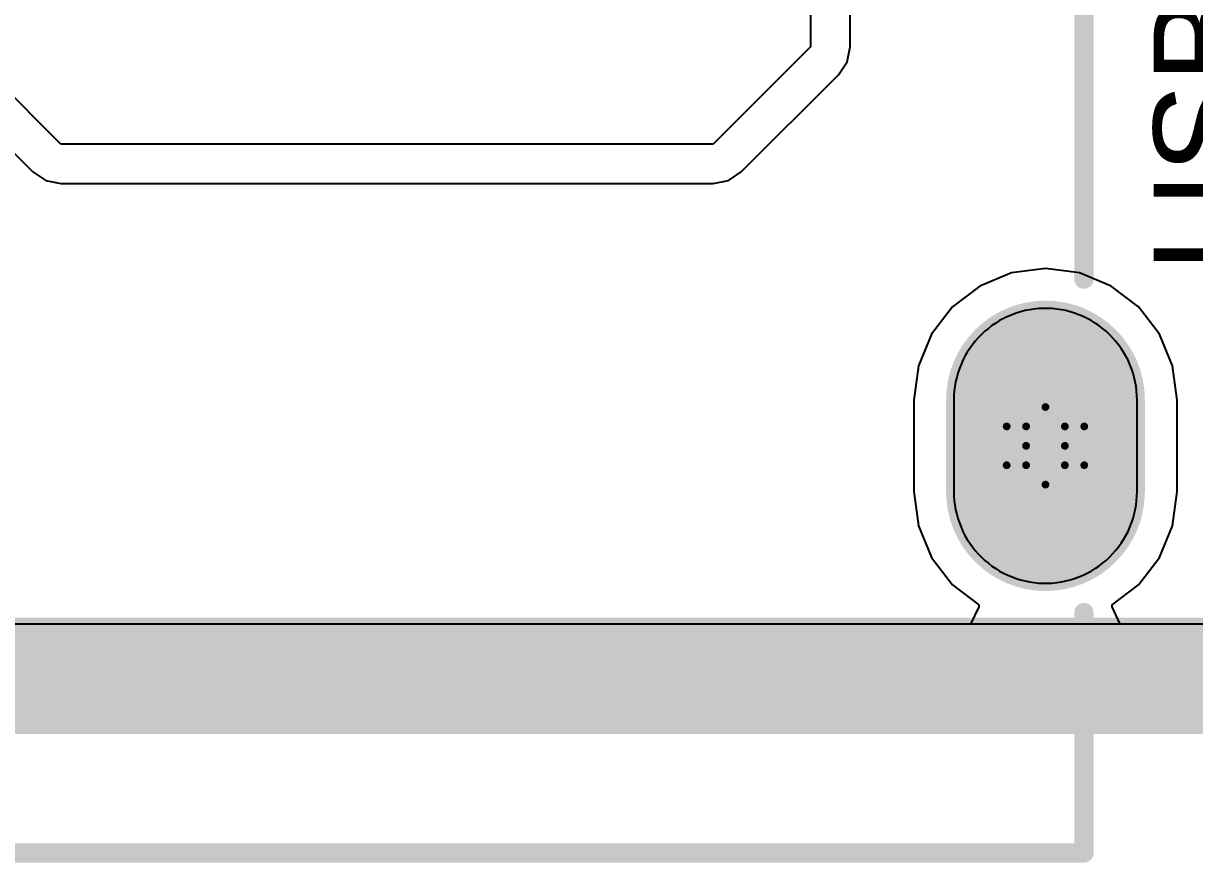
# Model space of a CAD drawing. Header units: inches. Extents: x -0.5 to 14, y -0.2 to 4.7.
# Drawn here: x 0.3329 to 0.6348, y -0.1662 to 0.0501 of the extents above; entities that cross this region are included whole.
import ezdxf

# ---------------------------------------------------------------- set-up
doc = ezdxf.new("R2010")
doc.units = ezdxf.units.IN
doc.header["$MEASUREMENT"] = 0
for name, color, linetype in [('Board_outline', 56, 'Continuous'), ('Bottom Layer', 5, 'Continuous'), ('Bottom Overlay', 54, 'Continuous'), ('Bottom Solder', 6, 'Continuous'), ('Drill Drawing', 1, 'Continuous'), ('GND', 16, 'Continuous'), ('Keep-Out Layer', 6, 'Continuous'), ('Multi-Layer', 9, 'Continuous'), ('Pad Holes', 156, 'Continuous'), ('POWER', 76, 'Continuous'), ('Top Layer', 1, 'Continuous'), ('Top Overlay', 2, 'Continuous'), ('Top Paste', 8, 'Continuous'), ('Top Solder', 216, 'Continuous')]:
    doc.layers.add(name, color=color, linetype=linetype)
doc.styles.add('Arial', font='', dxfattribs={"height": 0.2})
doc.styles.get('Arial').set_extended_font_data('Arial')

# ---------------------------------------------------------------- blocks, each defined once
blk = doc.blocks.new('KH_TYPE_C_16P_17')
at = {"layer": 'Bottom Layer'}
h = blk.add_hatch(color=5, dxfattribs=at)
edge = h.paths.add_edge_path()
edge.add_arc((0.17008, -0.10689), 0.02362, 180, 360)
edge.add_line((0.1937, -0.10689), (0.1937, -0.08327))
edge.add_arc((0.17008, -0.08327), 0.02362, 0, 180)
edge.add_line((0.14646, -0.08327), (0.14646, -0.10689))
at = {"layer": 'Bottom Solder'}
h = blk.add_hatch(color=6, dxfattribs=at)
edge = h.paths.add_edge_path()
edge.add_arc((0.17008, -0.10689), 0.02562, 180, 360)
edge.add_line((0.1957, -0.10689), (0.1957, -0.08327))
edge.add_arc((0.17008, -0.08327), 0.02562, 0, 180)
edge.add_line((0.14446, -0.08327), (0.14446, -0.10689))
at = {"layer": 'GND'}
h = blk.add_hatch(color=16, dxfattribs=at)
edge = h.paths.add_edge_path()
edge.add_arc((0.17008, -0.10689), 0.02362, 180, 360)
edge.add_line((0.1937, -0.10689), (0.1937, -0.08327))
edge.add_arc((0.17008, -0.08327), 0.02362, 0, 180)
edge.add_line((0.14646, -0.08327), (0.14646, -0.10689))
at = {"layer": 'Multi-Layer'}
h = blk.add_hatch(color=9, dxfattribs=at)
edge = h.paths.add_edge_path()
edge.add_arc((0.17008, -0.10689), 0.02362, 180, 360)
edge.add_line((0.1937, -0.10689), (0.1937, -0.08327))
edge.add_arc((0.17008, -0.08327), 0.02362, 0, 180)
edge.add_line((0.14646, -0.08327), (0.14646, -0.10689))
at = {"layer": 'Pad Holes'}
h = blk.add_hatch(color=7, dxfattribs=at)
edge = h.paths.add_edge_path()
edge.add_arc((0.17008, -0.10886), 0.01378, 180, 360)
edge.add_line((0.18386, -0.10886), (0.18386, -0.0813))
edge.add_arc((0.17008, -0.0813), 0.01378, 0, 180)
edge.add_line((0.1563, -0.0813), (0.1563, -0.10886))
at = {"layer": 'POWER'}
h = blk.add_hatch(color=76, dxfattribs=at)
edge = h.paths.add_edge_path()
edge.add_arc((0.17008, -0.10689), 0.02362, 180, 360)
edge.add_line((0.1937, -0.10689), (0.1937, -0.08327))
edge.add_arc((0.17008, -0.08327), 0.02362, 0, 180)
edge.add_line((0.14646, -0.08327), (0.14646, -0.10689))
at = {"layer": 'Top Layer'}
h = blk.add_hatch(color=1, dxfattribs=at)
edge = h.paths.add_edge_path()
edge.add_arc((0.17008, -0.10689), 0.02362, 180, 360)
edge.add_line((0.1937, -0.10689), (0.1937, -0.08327))
edge.add_arc((0.17008, -0.08327), 0.02362, 0, 180)
edge.add_line((0.14646, -0.08327), (0.14646, -0.10689))
at = {"layer": 'Top Solder'}
h = blk.add_hatch(color=216, dxfattribs=at)
edge = h.paths.add_edge_path()
edge.add_arc((0.17008, -0.10689), 0.02562, 180, 360)
edge.add_line((0.1957, -0.10689), (0.1957, -0.08327))
edge.add_arc((0.17008, -0.08327), 0.02562, 0, 180)
edge.add_line((0.14446, -0.08327), (0.14446, -0.10689))
at = {"layer": 'Top Overlay'}
for points in [[(0.18, -0.0521, 0.005, 0.005, 0), (0.18, 0.02256, 0.005, 0.005, 0)], [(0.18, -0.2, 0.005, 0.005, 0), (0.18, -0.13807, 0.005, 0.005, 0)], [(-0.18, -0.2, 0.005, 0.005, 0), (0.18, -0.2, 0.005, 0.005, 0)]]:
    blk.add_lwpolyline(points, format="xyseb", dxfattribs=at)
for points in [[(0.17875, -0.0521, 0.0025, 0.0025, 1), (0.18125, -0.0521, 0.0025, 0.0025, 1)], [(0.17875, -0.13807, 0.0025, 0.0025, 1), (0.18125, -0.13807, 0.0025, 0.0025, 1)], [(0.17875, -0.2, 0.0025, 0.0025, 1), (0.18125, -0.2, 0.0025, 0.0025, 1)], [(0.17875, -0.2, 0.0025, 0.0025, 1), (0.18125, -0.2, 0.0025, 0.0025, 1)]]:
    blk.add_lwpolyline(points, format="xyseb", close=True, dxfattribs=at)
at = {"layer": 'Top Paste'}
for p, q in [((0.16482, -0.06024), (0.16368, -0.06053)), ((0.16598, -0.06001), (0.16482, -0.06024)), ((0.16714, -0.05983), (0.16598, -0.06001)), ((0.16831, -0.05971), (0.16714, -0.05983)), ((0.16949, -0.05965), (0.16831, -0.05971)), ((0.17067, -0.05965), (0.16949, -0.05965)), ((0.17184, -0.05971), (0.17067, -0.05965)), ((0.17302, -0.05983), (0.17184, -0.05971)), ((0.17418, -0.06001), (0.17302, -0.05983)), ((0.17533, -0.06024), (0.17418, -0.06001)), ((0.17648, -0.06053), (0.17533, -0.06024)), ((0.15827, -0.06281), (0.15726, -0.06343)), ((0.1593, -0.06225), (0.15827, -0.06281)), ((0.16036, -0.06174), (0.1593, -0.06225)), ((0.16145, -0.06128), (0.16036, -0.06174)), ((0.16256, -0.06088), (0.16145, -0.06128)), ((0.16368, -0.06053), (0.16256, -0.06088)), ((0.1776, -0.06088), (0.17648, -0.06053)), ((0.17871, -0.06128), (0.1776, -0.06088)), ((0.17979, -0.06174), (0.17871, -0.06128)), ((0.18086, -0.06225), (0.17979, -0.06174)), ((0.18189, -0.06281), (0.18086, -0.06225)), ((0.18289, -0.06343), (0.18189, -0.06281)), ((0.15358, -0.06636), (0.15276, -0.0672)), ((0.15445, -0.06556), (0.15358, -0.06636)), ((0.15535, -0.0648), (0.15445, -0.06556)), ((0.15629, -0.06409), (0.15535, -0.0648)), ((0.15726, -0.06343), (0.15629, -0.06409)), ((0.18387, -0.06409), (0.18289, -0.06343)), ((0.18481, -0.0648), (0.18387, -0.06409)), ((0.18571, -0.06556), (0.18481, -0.0648)), ((0.18657, -0.06636), (0.18571, -0.06556)), ((0.18739, -0.0672), (0.18657, -0.06636)), ((0.15125, -0.06901), (0.15056, -0.06996)), ((0.15198, -0.06809), (0.15125, -0.06901)), ((0.15276, -0.0672), (0.15198, -0.06809)), ((0.18817, -0.06809), (0.18739, -0.0672)), ((0.18891, -0.06901), (0.18817, -0.06809)), ((0.1896, -0.06996), (0.18891, -0.06901)), ((0.14933, -0.07197), (0.1488, -0.07302)), ((0.14992, -0.07095), (0.14933, -0.07197)), ((0.15056, -0.06996), (0.14992, -0.07095)), ((0.19023, -0.07095), (0.1896, -0.06996)), ((0.19082, -0.07197), (0.19023, -0.07095)), ((0.19136, -0.07302), (0.19082, -0.07197)), ((0.14788, -0.07519), (0.14751, -0.07631)), ((0.14831, -0.07409), (0.14788, -0.07519)), ((0.1488, -0.07302), (0.14831, -0.07409)), ((0.19185, -0.07409), (0.19136, -0.07302)), ((0.19228, -0.07519), (0.19185, -0.07409)), ((0.19265, -0.07631), (0.19228, -0.07519)), ((0.14719, -0.07744), (0.14692, -0.07859)), ((0.14751, -0.07631), (0.14719, -0.07744)), ((0.19297, -0.07744), (0.19265, -0.07631)), ((0.19323, -0.07859), (0.19297, -0.07744)), ((0.14657, -0.08092), (0.14649, -0.08209)), ((0.14672, -0.07975), (0.14657, -0.08092)), ((0.14692, -0.07859), (0.14672, -0.07975)), ((0.19344, -0.07975), (0.19323, -0.07859)), ((0.19358, -0.08092), (0.19344, -0.07975)), ((0.19367, -0.08209), (0.19358, -0.08092)), ((0.14649, -0.08209), (0.14646, -0.08327)), ((0.14646, -0.08327), (0.14646, -0.10689)), ((0.1937, -0.08327), (0.19367, -0.08209)), ((0.1937, -0.10689), (0.1937, -0.08327)), ((0.14646, -0.10689), (0.14649, -0.10807)), ((0.14649, -0.10807), (0.14657, -0.10924)), ((0.19358, -0.10924), (0.19367, -0.10807)), ((0.19367, -0.10807), (0.1937, -0.10689)), ((0.14657, -0.10924), (0.14672, -0.11041)), ((0.14672, -0.11041), (0.14692, -0.11157)), ((0.14692, -0.11157), (0.14719, -0.11272)), ((0.19297, -0.11272), (0.19323, -0.11157)), ((0.19323, -0.11157), (0.19344, -0.11041)), ((0.19344, -0.11041), (0.19358, -0.10924)), ((0.14719, -0.11272), (0.14751, -0.11385)), ((0.14751, -0.11385), (0.14788, -0.11497)), ((0.19228, -0.11497), (0.19265, -0.11385)), ((0.19265, -0.11385), (0.19297, -0.11272)), ((0.14788, -0.11497), (0.14831, -0.11607)), ((0.14831, -0.11607), (0.1488, -0.11714)), ((0.1488, -0.11714), (0.14933, -0.11819)), ((0.19082, -0.11819), (0.19136, -0.11714)), ((0.19136, -0.11714), (0.19185, -0.11607)), ((0.19185, -0.11607), (0.19228, -0.11497)), ((0.14933, -0.11819), (0.14992, -0.11921)), ((0.14992, -0.11921), (0.15056, -0.1202)), ((0.15056, -0.1202), (0.15125, -0.12115)), ((0.18891, -0.12115), (0.1896, -0.1202)), ((0.1896, -0.1202), (0.19023, -0.11921)), ((0.19023, -0.11921), (0.19082, -0.11819)), ((0.15125, -0.12115), (0.15198, -0.12208)), ((0.15198, -0.12208), (0.15276, -0.12296)), ((0.15276, -0.12296), (0.15358, -0.1238)), ((0.18657, -0.1238), (0.18739, -0.12296)), ((0.18739, -0.12296), (0.18817, -0.12208)), ((0.18817, -0.12208), (0.18891, -0.12115)), ((0.15358, -0.1238), (0.15445, -0.1246)), ((0.15445, -0.1246), (0.15535, -0.12536)), ((0.15535, -0.12536), (0.15629, -0.12607)), ((0.15629, -0.12607), (0.15726, -0.12673)), ((0.15726, -0.12673), (0.15827, -0.12735)), ((0.18189, -0.12735), (0.18289, -0.12673)), ((0.18289, -0.12673), (0.18387, -0.12607)), ((0.18387, -0.12607), (0.18481, -0.12536)), ((0.18481, -0.12536), (0.18571, -0.1246)), ((0.18571, -0.1246), (0.18657, -0.1238)), ((0.15827, -0.12735), (0.1593, -0.12791)), ((0.1593, -0.12791), (0.16036, -0.12842)), ((0.16036, -0.12842), (0.16145, -0.12888)), ((0.16145, -0.12888), (0.16256, -0.12928)), ((0.16256, -0.12928), (0.16368, -0.12963)), ((0.16368, -0.12963), (0.16482, -0.12992)), ((0.17533, -0.12992), (0.17648, -0.12963)), ((0.17648, -0.12963), (0.1776, -0.12928)), ((0.1776, -0.12928), (0.17871, -0.12888)), ((0.17871, -0.12888), (0.17979, -0.12842)), ((0.17979, -0.12842), (0.18086, -0.12791)), ((0.18086, -0.12791), (0.18189, -0.12735)), ((0.16482, -0.12992), (0.16598, -0.13015)), ((0.16598, -0.13015), (0.16714, -0.13033)), ((0.16714, -0.13033), (0.16831, -0.13045)), ((0.16831, -0.13045), (0.16949, -0.13051)), ((0.16949, -0.13051), (0.17067, -0.13051)), ((0.17067, -0.13051), (0.17184, -0.13045)), ((0.17184, -0.13045), (0.17302, -0.13033)), ((0.17302, -0.13033), (0.17418, -0.13015)), ((0.17418, -0.13015), (0.17533, -0.12992))]:
    blk.add_line(p, q, dxfattribs=at)

msp = doc.modelspace()

# ---------------------------------------------------------------- linework, layer by layer
at = {"layer": 'Board_outline'}
msp.add_lwpolyline([(-0.08891, -0.11812, 0.03, 0.03, 0), (1.23619, -0.11812, 0.03, 0.03, 0)], format="xyseb", dxfattribs=at)
msp.add_lwpolyline([(-0.08891, -0.11812, 0.03, 0.03, 0), (1.23619, -0.11812, 0.03, 0.03, 0)], format="xyseb", dxfattribs=at)
msp.add_lwpolyline([(-0.08891, -0.11812, 0.03, 0.03, 0), (1.23619, -0.11812, 0.03, 0.03, 0)], format="xyseb", dxfattribs=at)
msp.add_lwpolyline([(-0.08891, -0.11812, 0.03, 0.03, 0), (1.23619, -0.11812, 0.03, 0.03, 0)], format="xyseb", dxfattribs=at)
at = {"layer": 'Bottom Layer'}
msp.add_line((1.23619, -0.10478), (-0.08891, -0.10478), dxfattribs=at)
at = {"layer": 'Bottom Overlay'}
msp.add_lwpolyline([(-0.08891, -0.11812, 0.03, 0.03, 0), (1.23619, -0.11812, 0.03, 0.03, 0)], format="xyseb", dxfattribs=at)
at = {"layer": 'Drill Drawing'}
for points in [[(0.59137, -0.0538, 0.002, 0.002, 0), (0.59637, -0.0488, 0.002, 0.002, 0)], [(0.59637, -0.0488, 0.002, 0.002, 0), (0.60137, -0.0538, 0.002, 0.002, 0)], [(0.58637, -0.0538, 0.002, 0.002, 0), (0.59137, -0.0588, 0.002, 0.002, 0)], [(0.58637, -0.0538, 0.002, 0.002, 0), (0.59137, -0.0538, 0.002, 0.002, 0)], [(0.60137, -0.0538, 0.002, 0.002, 0), (0.60637, -0.0538, 0.002, 0.002, 0)], [(0.60137, -0.0588, 0.002, 0.002, 0), (0.60637, -0.0538, 0.002, 0.002, 0)], [(0.58637, -0.0638, 0.002, 0.002, 0), (0.59137, -0.0588, 0.002, 0.002, 0)], [(0.60137, -0.0588, 0.002, 0.002, 0), (0.60637, -0.0638, 0.002, 0.002, 0)], [(0.58637, -0.0638, 0.002, 0.002, 0), (0.59137, -0.0638, 0.002, 0.002, 0)], [(0.59137, -0.0638, 0.002, 0.002, 0), (0.59637, -0.0688, 0.002, 0.002, 0)], [(0.59637, -0.0688, 0.002, 0.002, 0), (0.60137, -0.0638, 0.002, 0.002, 0)], [(0.60137, -0.0638, 0.002, 0.002, 0), (0.60637, -0.0638, 0.002, 0.002, 0)]]:
    msp.add_lwpolyline(points, format="xyseb", dxfattribs=at)
for points in [[(0.59587, -0.0488, 0.001, 0.001, 1), (0.59687, -0.0488, 0.001, 0.001, 1)], [(0.59587, -0.0488, 0.001, 0.001, 1), (0.59687, -0.0488, 0.001, 0.001, 1)], [(0.58587, -0.0538, 0.001, 0.001, 1), (0.58687, -0.0538, 0.001, 0.001, 1)], [(0.58587, -0.0538, 0.001, 0.001, 1), (0.58687, -0.0538, 0.001, 0.001, 1)], [(0.59087, -0.0538, 0.001, 0.001, 1), (0.59187, -0.0538, 0.001, 0.001, 1)], [(0.59087, -0.0538, 0.001, 0.001, 1), (0.59187, -0.0538, 0.001, 0.001, 1)], [(0.60087, -0.0538, 0.001, 0.001, 1), (0.60187, -0.0538, 0.001, 0.001, 1)], [(0.60087, -0.0538, 0.001, 0.001, 1), (0.60187, -0.0538, 0.001, 0.001, 1)], [(0.60587, -0.0538, 0.001, 0.001, 1), (0.60687, -0.0538, 0.001, 0.001, 1)], [(0.60587, -0.0538, 0.001, 0.001, 1), (0.60687, -0.0538, 0.001, 0.001, 1)], [(0.59087, -0.0588, 0.001, 0.001, 1), (0.59187, -0.0588, 0.001, 0.001, 1)], [(0.59087, -0.0588, 0.001, 0.001, 1), (0.59187, -0.0588, 0.001, 0.001, 1)], [(0.60087, -0.0588, 0.001, 0.001, 1), (0.60187, -0.0588, 0.001, 0.001, 1)], [(0.60087, -0.0588, 0.001, 0.001, 1), (0.60187, -0.0588, 0.001, 0.001, 1)], [(0.58587, -0.0638, 0.001, 0.001, 1), (0.58687, -0.0638, 0.001, 0.001, 1)], [(0.58587, -0.0638, 0.001, 0.001, 1), (0.58687, -0.0638, 0.001, 0.001, 1)], [(0.59087, -0.0638, 0.001, 0.001, 1), (0.59187, -0.0638, 0.001, 0.001, 1)], [(0.59087, -0.0638, 0.001, 0.001, 1), (0.59187, -0.0638, 0.001, 0.001, 1)], [(0.60087, -0.0638, 0.001, 0.001, 1), (0.60187, -0.0638, 0.001, 0.001, 1)], [(0.60087, -0.0638, 0.001, 0.001, 1), (0.60187, -0.0638, 0.001, 0.001, 1)], [(0.60587, -0.0638, 0.001, 0.001, 1), (0.60687, -0.0638, 0.001, 0.001, 1)], [(0.60587, -0.0638, 0.001, 0.001, 1), (0.60687, -0.0638, 0.001, 0.001, 1)], [(0.59587, -0.0688, 0.001, 0.001, 1), (0.59687, -0.0688, 0.001, 0.001, 1)], [(0.59587, -0.0688, 0.001, 0.001, 1), (0.59687, -0.0688, 0.001, 0.001, 1)]]:
    msp.add_lwpolyline(points, format="xyseb", close=True, dxfattribs=at)
at = {"layer": 'GND'}
msp.add_line((1.23619, -0.10478), (-0.08891, -0.10478), dxfattribs=at)
at = {"layer": 'Keep-Out Layer'}
msp.add_lwpolyline([(-0.08891, -0.11812, 0.00616, 0.00616, 0), (1.23619, -0.11812, 0.00616, 0.00616, 0)], format="xyseb", dxfattribs=at)
msp.add_lwpolyline([(-0.08891, -0.11812, 0.00616, 0.00616, 0), (1.23619, -0.11812, 0.00616, 0.00616, 0)], format="xyseb", dxfattribs=at)
at = {"layer": 'POWER'}
for p, q in [((0.58759, -0.01423), (0.57941, -0.01762)), ((0.59637, -0.01308), (0.58759, -0.01423)), ((0.60515, -0.01423), (0.59637, -0.01308)), ((0.61332, -0.01762), (0.60515, -0.01423)), ((0.57941, -0.01762), (0.57239, -0.02301)), ((0.62035, -0.02301), (0.61332, -0.01762)), ((0.57239, -0.02301), (0.567, -0.03003)), ((0.62574, -0.03003), (0.62035, -0.02301)), ((0.567, -0.03003), (0.56361, -0.03821)), ((0.62913, -0.03821), (0.62574, -0.03003)), ((0.56361, -0.03821), (0.56246, -0.04699)), ((0.63028, -0.04699), (0.62913, -0.03821)), ((0.56246, -0.04699), (0.56246, -0.07061)), ((0.63028, -0.07061), (0.63028, -0.04699)), ((0.56246, -0.07061), (0.56361, -0.07939)), ((0.62913, -0.07939), (0.63028, -0.07061)), ((0.56361, -0.07939), (0.567, -0.08757)), ((0.62574, -0.08757), (0.62913, -0.07939)), ((0.567, -0.08757), (0.57239, -0.09459)), ((0.62035, -0.09459), (0.62574, -0.08757)), ((0.57239, -0.09459), (0.57916, -0.09978)), ((0.61358, -0.09978), (0.62035, -0.09459)), ((0.57919, -0.1003), (0.57708, -0.10478)), ((0.57916, -0.09978), (0.57919, -0.1003)), ((0.61354, -0.1003), (0.61358, -0.09978)), ((0.61565, -0.10478), (0.61354, -0.1003)), ((0.57708, -0.10478), (0.27549, -0.10478)), ((1.23619, -0.10478), (0.61565, -0.10478))]:
    msp.add_line(p, q, dxfattribs=at)
at = {"layer": 'Top Layer'}
for p, q in [((0.53579, 0.06558), (0.53579, 0.04405)), ((0.54599, 0.04405), (0.54599, 0.06558)), ((0.53579, 0.04405), (0.51074, 0.019)), ((0.54521, 0.04015), (0.54599, 0.04405)), ((0.34257, 0.019), (0.32183, 0.03974)), ((0.543, 0.03684), (0.54521, 0.04015)), ((0.51795, 0.01179), (0.543, 0.03684)), ((0.31462, 0.03253), (0.33536, 0.01179)), ((0.51074, 0.019), (0.34257, 0.019)), ((0.33536, 0.01179), (0.33867, 0.00958)), ((0.33867, 0.00958), (0.34257, 0.0088)), ((0.51074, 0.0088), (0.51464, 0.00958)), ((0.51464, 0.00958), (0.51795, 0.01179)), ((0.34257, 0.0088), (0.51074, 0.0088)), ((1.23619, -0.10478), (-0.08891, -0.10478))]:
    msp.add_line(p, q, dxfattribs=at)
at = {"layer": 'Top Overlay'}
msp.add_lwpolyline([(-0.08891, -0.11812, 0.03, 0.03, 0), (1.23619, -0.11812, 0.03, 0.03, 0)], format="xyseb", dxfattribs=at)

# ---------------------------------------------------------------- block references
msp.add_blockref('KH_TYPE_C_16P_17', (0.42629, 0.03628))

# ---------------------------------------------------------------- texts
at = {"layer": 'Top Overlay', "style": 'Arial'}
msp.add_text('USB1', height=0.025, rotation=90, dxfattribs=at).set_placement((0.64923, -0.01385))

doc.saveas('drawing.dxf')
